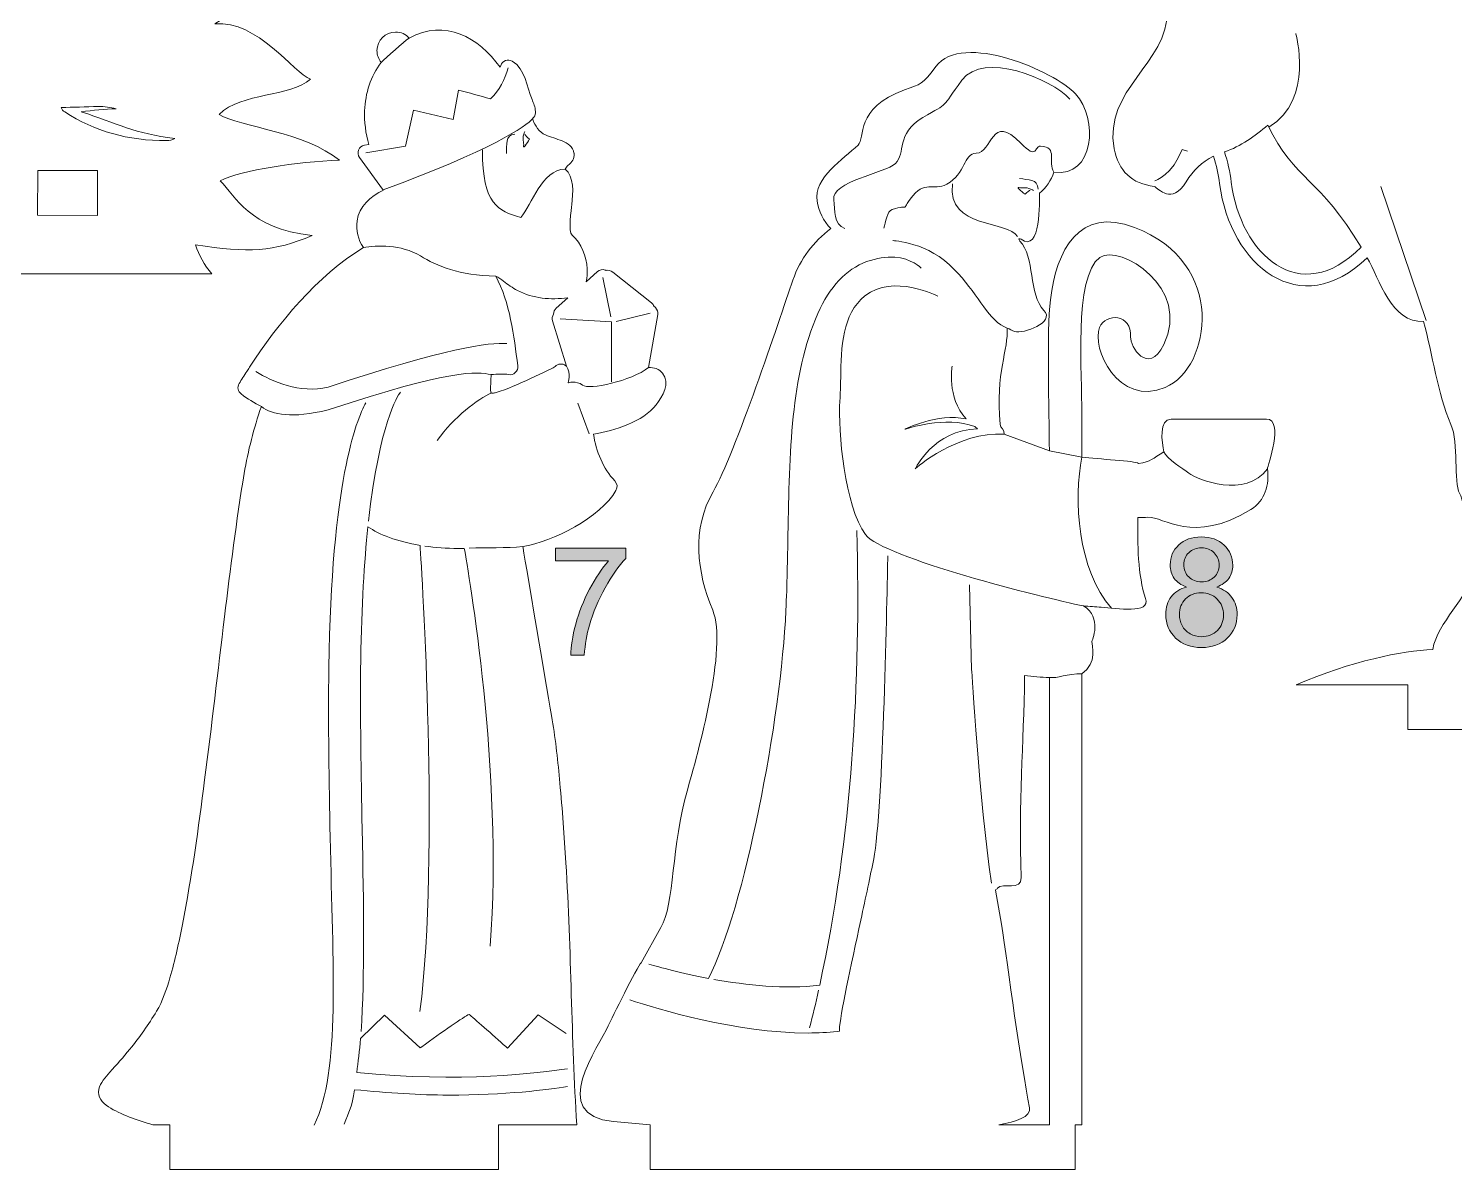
# Model space of a CAD drawing. Header units: millimetres. Extents: x -289 to 288, y -155 to 155.
# Drawn here: x 57.3 to 152.7, y -141.7 to -65.3 of the extents above; entities that cross this region are included whole.
import ezdxf

# ---------------------------------------------------------------- set-up
doc = ezdxf.new("R2010")
doc.units = ezdxf.units.MM
doc.header["$MEASUREMENT"] = 0
doc.layers.add('_0 28129', color=7, linetype='Continuous')

msp = doc.modelspace()

# ---------------------------------------------------------------- hatches: boundary and pattern name
at = {"layer": '_0 28129', "true_color": 0x2b2a29}
h = msp.add_hatch(color=250, dxfattribs=at)
edge = h.paths.add_edge_path()
edge.add_spline(control_points=[(92.5713, -100.9845), (92.5713, -100.9845), (92.5713, -100.1331), (92.5713, -100.1331), (92.5713, -100.1331), (97.2644, -100.1331), (97.2644, -100.1331), (97.2644, -100.1331), (97.2644, -100.8224), (97.2644, -100.8224), (96.8032, -101.314), (96.3437, -101.9678), (95.8909, -102.7837), (95.4365, -103.5997), (95.0868, -104.4393), (94.8384, -105.3026), (94.661, -105.9091), (94.5462, -106.5764), (94.4972, -107.2994), (94.4972, -107.2994), (93.5849, -107.2994), (93.5849, -107.2994), (93.5951, -106.7284), (93.7066, -106.0374), (93.9211, -105.2282), (94.1357, -104.4173), (94.4414, -103.6369), (94.8418, -102.8851), (95.2422, -102.1333), (95.6679, -101.4998), (96.119, -100.9845), (96.119, -100.9845), (92.5713, -100.9845), (92.5713, -100.9845)], knot_values=[0, 0, 0, 0, 0.0909091, 0.0909091, 0.0909091, 0.1818182, 0.1818182, 0.1818182, 0.2727273, 0.2727273, 0.2727273, 0.3636364, 0.3636364, 0.3636364, 0.4545455, 0.4545455, 0.4545455, 0.5454545, 0.5454545, 0.5454545, 0.6363636, 0.6363636, 0.6363636, 0.7272727, 0.7272727, 0.7272727, 0.8181818, 0.8181818, 0.8181818, 0.9090909, 0.9090909, 0.9090909, 1, 1, 1, 1], degree=3, periodic=1)
h = msp.add_hatch(color=250, dxfattribs=at)
edge = h.paths.add_edge_path()
edge.add_spline(control_points=[(134.7989, -102.7377), (134.4289, -102.6025), (134.1552, -102.4082), (133.9762, -102.1582), (133.7988, -101.9065), (133.7092, -101.6058), (133.7092, -101.2561), (133.7092, -100.7273), (133.8984, -100.2847), (134.2769, -99.9249), (134.657, -99.565), (135.1604, -99.3843), (135.7905, -99.3843), (136.4224, -99.3843), (136.9325, -99.5684), (137.3177, -99.9367), (137.7029, -100.305), (137.8955, -100.7527), (137.8955, -101.2814), (137.8955, -101.6176), (137.8076, -101.9116), (137.6319, -102.1599), (137.4562, -102.4099), (137.1893, -102.6025), (136.8295, -102.7377), (137.2738, -102.883), (137.61, -103.1161), (137.8414, -103.4404), (138.0729, -103.7631), (138.1894, -104.1483), (138.1894, -104.5977), (138.1894, -105.2177), (137.9698, -105.738), (137.5323, -106.1603), (137.093, -106.5827), (136.517, -106.7938), (135.8024, -106.7938), (135.0878, -106.7938), (134.5117, -106.5827), (134.0724, -106.1586), (133.6349, -105.7346), (133.4153, -105.2058), (133.4153, -104.5723), (133.4153, -104.101), (133.5352, -103.7057), (133.7751, -103.3881), (134.015, -103.0688), (134.3563, -102.8525), (134.7989, -102.7377)], knot_values=[0, 0, 0, 0, 0.0625, 0.0625, 0.0625, 0.125, 0.125, 0.125, 0.1875, 0.1875, 0.1875, 0.25, 0.25, 0.25, 0.3125, 0.3125, 0.3125, 0.375, 0.375, 0.375, 0.4375, 0.4375, 0.4375, 0.5, 0.5, 0.5, 0.5625, 0.5625, 0.5625, 0.625, 0.625, 0.625, 0.6875, 0.6875, 0.6875, 0.75, 0.75, 0.75, 0.8125, 0.8125, 0.8125, 0.875, 0.875, 0.875, 0.9375, 0.9375, 0.9375, 1, 1, 1, 1], degree=3, periodic=1)
h = msp.add_hatch(color=250, dxfattribs=at)
edge = h.paths.add_edge_path()
edge.add_spline(control_points=[(134.6215, -101.224), (134.6215, -101.5686), (134.7313, -101.8491), (134.9492, -102.067), (135.1688, -102.2849), (135.456, -102.3947), (135.8125, -102.3947), (136.1588, -102.3947), (136.4393, -102.2866), (136.6572, -102.0704), (136.8751, -101.8541), (136.9832, -101.5889), (136.9832, -101.2747), (136.9832, -100.9469), (136.8717, -100.6716), (136.647, -100.4486), (136.424, -100.2256), (136.1419, -100.1141), (135.8024, -100.1141), (135.4594, -100.1141), (135.1773, -100.2239), (134.9543, -100.4418), (134.733, -100.6597), (134.6215, -100.9199), (134.6215, -101.224)], knot_values=[0, 0, 0, 0, 0.125, 0.125, 0.125, 0.25, 0.25, 0.25, 0.375, 0.375, 0.375, 0.5, 0.5, 0.5, 0.625, 0.625, 0.625, 0.75, 0.75, 0.75, 0.875, 0.875, 0.875, 1, 1, 1, 1], degree=3, periodic=1)
h = msp.add_hatch(color=250, dxfattribs=at)
edge = h.paths.add_edge_path()
edge.add_spline(control_points=[(134.3275, -104.5791), (134.3275, -104.8342), (134.3867, -105.0791), (134.5049, -105.3173), (134.6232, -105.5538), (134.8023, -105.738), (135.0421, -105.8681), (135.2803, -105.9981), (135.5371, -106.064), (135.8091, -106.064), (136.2382, -106.064), (136.5896, -105.9272), (136.865, -105.6535), (137.1403, -105.3798), (137.2772, -105.0318), (137.2772, -104.6095), (137.2772, -104.1804), (137.1353, -103.8256), (136.8531, -103.5452), (136.5693, -103.2647), (136.2112, -103.1245), (135.7804, -103.1245), (135.3581, -103.1245), (135.0117, -103.2631), (134.7381, -103.5401), (134.4644, -103.8172), (134.3275, -104.1635), (134.3275, -104.5791)], knot_values=[0, 0, 0, 0, 0.1111111, 0.1111111, 0.1111111, 0.2222222, 0.2222222, 0.2222222, 0.3333333, 0.3333333, 0.3333333, 0.4444444, 0.4444444, 0.4444444, 0.5555556, 0.5555556, 0.5555556, 0.6666667, 0.6666667, 0.6666667, 0.7777778, 0.7777778, 0.7777778, 0.8888889, 0.8888889, 0.8888889, 1, 1, 1, 1], degree=3, periodic=1)

# ---------------------------------------------------------------- linework, layer by layer
at = {"layer": '_0 28129', "lineweight": 9}
for points, knots in [([(69.558, -81.7732), (69.0666, -81.1802), (68.7035, -80.5333), (68.4819, -79.8268), (71.9935, -80.3969), (73.7049, -80.2872), (76.2805, -79.2121), (71.9943, -78.6985), (71.214, -76.6162), (70.1175, -75.5375), (71.6258, -74.8069), (75.2271, -74.2782), (78.1012, -74.1698), (75.8307, -72.2796), (71.429, -71.9133), (70.0607, -71.104), (71.5273, -69.6094), (74.8307, -69.9515), (76.1782, -68.7333), (75.0192, -68.3406), (72.6414, -64.7638), (69.7709, -65.0337), (72.1298, -63.5344), (73.0407, -63.4991), (77.4427, -63.8375), (76.6117, -62.0006), (72.2336, -60.0344), (70.6415, -57.9843), (71.3771, -58.2598), (75.6976, -58.1749), (78.7063, -56.6645), (77.1246, -55.7867), (74.0149, -54.9805), (73.0319, -53.505), (74.1999, -52.7819), (74.8763, -52.876), (77.5872, -53.6623), (75.2345, -50.533), (73.1672, -49.6482), (71.3767, -48.8814), (74.0022, -49.2525), (77.4883, -47.0496), (77.8267, -46.1149), (74.8145, -46.6277), (72.9162, -45.9038), (71.9992, -44.7611), (75.323, -45.154), (75.3394, -44.1225), (78.6838, -42.7951), (77.8017, -42.0249), (72.1063, -39.8796), (71.4386, -38.897), (72.0635, -38.543), (75.9245, -38.2824), (78.2979, -37.0626), (75.9187, -37.197), (73.6164, -36.688), (71.3705, -35.9148), (73.6814, -35.4774), (75.6675, -31.448), (76.1166, -31.0065), (72.9706, -32.6204), (72.4845, -31.6994), (70.2305, -31.1705), (71.9677, -30.3914), (75.3348, -29.7441), (76.5702, -28.8086), (74.2339, -27.4629), (71.5161, -28.0026), (70.1054, -26.932), (74.7239, -25.9085), (76.3867, -25.5276), (77.5469, -24.9032), (75.3307, -23.749), (71.5113, -24.0903), (70.4689, -21.7612), (71.2936, -22.327), (76.248, -20.8914), (77.0759, -20.3214), (74.8067, -18.9583), (72.6409, -18.3062), (71.0138, -16.9778), (73.4236, -16.4387), (74.507, -14.5686), (77.605, -14.1591), (74.7497, -12.5905), (73.7199, -14.039), (72.2857, -12.1807), (74.2521, -11.5152), (76.0236, -9.7324), (78.1294, -7.9781), (75.2551, -7.8708), (72.2228, -8.6359), (70.7143, -7.9059), (71.7633, -7.327), (75.841, -5.8587), (75.8925, -2.7489), (73.6581, -4.6731), (71.3886, -4.4932), (69.223, -5.3827), (70.4246, -3.1683), (70.0054, -0.7472), (72.8279, 1.2606), (69.9163, 0.2757), (67.4939, -0.0437), (65.5053, -2.583), (66.351, 0.7057), (66.4991, 1.5239), (67.7231, 3.5122), (64.2347, 2.0921), (61.6233, -0.7215), (60.0555, -2.5839), (60.0555, -2.5839), (62.3268, 3.5161), (62.3268, 3.5161), (60.0452, 1.8637), (58.7807, 0.5544), (57.8638, -0.6393), (57.8638, -0.6393), (58.2605, 2.4326), (58.2605, 2.4326), (57.149, 2.2562), (56.4023, 1.6762), (55.9048, -0.3884), (55.9048, -0.3884), (55.9048, -81.7732), (55.9048, -81.7732), (55.9048, -81.7732), (69.558, -81.7732), (69.558, -81.7732)], [0, 0, 0, 0, 0.0232558, 0.0232558, 0.0232558, 0.0465116, 0.0465116, 0.0465116, 0.0697674, 0.0697674, 0.0697674, 0.0930233, 0.0930233, 0.0930233, 0.1162791, 0.1162791, 0.1162791, 0.1395349, 0.1395349, 0.1395349, 0.1627907, 0.1627907, 0.1627907, 0.1860465, 0.1860465, 0.1860465, 0.2093023, 0.2093023, 0.2093023, 0.2325581, 0.2325581, 0.2325581, 0.255814, 0.255814, 0.255814, 0.2790698, 0.2790698, 0.2790698, 0.3023256, 0.3023256, 0.3023256, 0.3255814, 0.3255814, 0.3255814, 0.3488372, 0.3488372, 0.3488372, 0.372093, 0.372093, 0.372093, 0.3953488, 0.3953488, 0.3953488, 0.4186047, 0.4186047, 0.4186047, 0.4418605, 0.4418605, 0.4418605, 0.4651163, 0.4651163, 0.4651163, 0.4883721, 0.4883721, 0.4883721, 0.5116279, 0.5116279, 0.5116279, 0.5348837, 0.5348837, 0.5348837, 0.5581395, 0.5581395, 0.5581395, 0.5813953, 0.5813953, 0.5813953, 0.6046512, 0.6046512, 0.6046512, 0.627907, 0.627907, 0.627907, 0.6511628, 0.6511628, 0.6511628, 0.6744186, 0.6744186, 0.6744186, 0.6976744, 0.6976744, 0.6976744, 0.7209302, 0.7209302, 0.7209302, 0.744186, 0.744186, 0.744186, 0.7674419, 0.7674419, 0.7674419, 0.7906977, 0.7906977, 0.7906977, 0.8139535, 0.8139535, 0.8139535, 0.8372093, 0.8372093, 0.8372093, 0.8604651, 0.8604651, 0.8604651, 0.8837209, 0.8837209, 0.8837209, 0.9069767, 0.9069767, 0.9069767, 0.9302326, 0.9302326, 0.9302326, 0.9534884, 0.9534884, 0.9534884, 0.9767442, 0.9767442, 0.9767442, 1, 1, 1, 1]), ([(190.3001, -112.2846), (190.3001, -112.2846), (175.3001, -112.2846), (175.3001, -112.2846), (175.3001, -112.2846), (175.3001, -109.2846), (175.3001, -109.2846), (175.3001, -109.2846), (164.6109, -109.2846), (164.6109, -109.2846), (164.6109, -109.2846), (164.6109, -112.2846), (164.6109, -112.2846), (164.6109, -112.2846), (149.6109, -112.2846), (149.6109, -112.2846), (149.6109, -112.2846), (149.6109, -109.2846), (149.6109, -109.2846), (149.6109, -109.2846), (142.1426, -109.2846), (142.1426, -109.2846), (145.87, -107.6831), (149.1952, -107.012), (151.2849, -106.9306), (151.5971, -104.9994), (153.6756, -103.6083), (153.9171, -101.6194), (154.001, -100.9283), (153.4038, -97.0759), (153.0886, -96.4907), (152.6453, -95.6678), (153.0533, -93.1213), (152.4984, -91.8529), (151.5888, -89.7736), (151.2733, -87.1426), (150.6565, -84.9552), (148.5431, -85.0964), (147.6887, -82.1108), (146.8906, -80.6946), (142.441, -85.0279), (137.7057, -81.2426), (137.0166, -75.7293), (136.939, -75.1085), (136.8034, -74.4973), (136.6072, -73.9037), (135.8021, -74.2947), (135.2563, -74.8262), (134.7774, -75.6074), (133.808, -77.1888), (132.9189, -76.0504), (132.6463, -75.9164), (131.1549, -75.7625), (130.2263, -74.8595), (129.9607, -73.3988), (129.2259, -69.358), (133.5323, -67.8267), (133.5323, -64.0775), (133.5323, -62.9543), (135.0194, -61.9322), (135.7414, -61.1283), (136.0357, -60.8006), (136.3244, -60.4675), (136.6101, -60.1322), (133.5707, -58.198), (134.4287, -56.5686), (132.9562, -53.0779), (135.2217, -53.8726), (137.1152, -55.5804), (138.4397, -57.6226), (140.1629, -55.456), (143.2131, -53.4308), (145.5879, -52.2181), (145.8331, -53.7061), (144.8896, -55.8745), (144.1729, -57.3111), (144.1729, -57.3111), (144.6862, -58.144), (144.6862, -58.144), (144.6862, -58.144), (145.8015, -58.144), (145.8015, -58.144), (145.5265, -58.4802), (145.2824, -58.7954), (145.2495, -59.2595), (145.9229, -58.9318), (146.3821, -58.3079), (146.8562, -57.8337), (146.8562, -57.8337), (146.3686, -59.3275), (146.3686, -59.3275), (147.3863, -58.4908), (147.5323, -58.4073), (147.3054, -59.8668), (149.1049, -58.9541), (148.7583, -59.6245), (148.3729, -61.2234), (149.1418, -60.4863), (150.2736, -59.1839), (149.4271, -61.3376), (149.4271, -61.3376), (150.6654, -60.2511), (150.6654, -60.2511), (150.6654, -60.2511), (150.1684, -62.0456), (150.1684, -62.0456), (151.8146, -60.6035), (151.8002, -60.5132), (151.7782, -62.6418), (151.7782, -62.6418), (152.3637, -61.8939), (152.3637, -61.8939), (152.3637, -61.8939), (152.156, -63.4865), (152.156, -63.4865), (152.156, -63.4865), (153.2705, -62.8232), (153.2705, -62.8232), (153.2705, -62.8232), (153.2705, -64.0483), (153.2705, -64.0483), (153.2705, -64.0483), (155.0068, -63.1958), (155.0068, -63.1958), (155.0068, -63.1958), (154.4282, -64.4848), (154.4282, -64.4848), (154.4282, -64.4848), (154.7803, -64.3243), (154.7803, -64.3243), (155.1111, -63.3254), (156.3507, -62.1424), (157.2206, -61.5459), (156.8245, -60.5715), (157.1428, -60.6407), (158.0363, -59.9495), (158.6268, -59.4927), (163.3539, -56.0754), (163.5232, -55.8135), (163.9717, -55.1197), (164.3793, -53.2715), (165.1351, -52.0904), (165.4259, -51.6359), (165.0776, -50.7926), (165.5459, -50.1556), (165.9104, -49.6598), (165.6514, -48.5071), (165.9208, -47.9492), (166.146, -47.4828), (166.9056, -46.6847), (167.4621, -46.4159), (167.3136, -46.1421), (166.7586, -45.5506), (166.5333, -45.4058), (165.7043, -46.1936), (165.4915, -46.9671), (164.0959, -46.8011), (163.4234, -46.7211), (162.9391, -46.3938), (162.6114, -45.8126), (163.232, -45.4849), (163.5049, -44.0423), (163.3145, -43.8431), (163.0098, -43.5245), (162.5203, -43.519), (162.6626, -42.891), (162.6626, -42.891), (162.0682, -42.7939), (162.0682, -42.7939), (162.4722, -41.7746), (163.0911, -40.8106), (162.6507, -39.6475), (162.2852, -38.9901), (161.9683, -37.9062), (162.44, -37.238), (163.0565, -36.3649), (164.111, -36.4429), (165.0617, -36.2134), (166.1441, -35.9522), (167.3852, -35.2596), (168.4663, -35.8545), (172.7782, -38.227), (169.9533, -39.7381), (172.2585, -42.52), (172.9921, -43.4053), (173.7404, -45.1445), (172.1305, -45.5325), (173.36, -46.3986), (174.0836, -47.6703), (174.3914, -49.0724), (175.7515, -55.27), (175.4715, -57.8574), (175.4715, -63.7164), (175.4715, -64.6362), (174.3894, -66.5136), (173.5676, -67.1931), (177.7625, -66.277), (181.1362, -64.9434), (185.5236, -66.1194), (187.8075, -66.7316), (189.9875, -68.014), (190.961, -70.2578), (191.8215, -72.1603), (192.1263, -74.3424), (191.9879, -76.4183), (191.8377, -78.6708), (191.8188, -82.5409), (193.2796, -84.4461), (194.4575, -85.9823), (194.5811, -91.2254), (194.6362, -93.3205), (193.8679, -91.7324), (193.0083, -90.2495), (191.9941, -88.8062), (190.6537, -86.8986), (190.2763, -84.5168), (190.4381, -82.201), (190.6258, -79.5155), (190.7251, -79.273), (190.6554, -76.4185), (189.7959, -79.0311), (188.6812, -81.7319), (187.078, -83.9755), (185.8136, -85.7449), (185.9376, -88.3226), (186.9131, -90.1977), (187.3548, -91.0468), (187.9865, -92.1249), (187.8352, -93.1083), (187.5007, -95.282), (186.445, -101.4239), (186.7527, -103.6567), (186.8432, -104.3135), (187.261, -104.8987), (186.696, -105.4635), (186.5886, -105.5708), (186.443, -105.7119), (186.2956, -105.8661), (189.8812, -104.6951), (191.4904, -105.8873), (194.1796, -109.2846), (194.1796, -109.2846), (190.3001, -109.2846), (190.3001, -109.2846), (190.3001, -109.2846), (190.3001, -112.2846), (190.3001, -112.2846)], [0, 0, 0, 0, 0.0121951, 0.0121951, 0.0121951, 0.0243902, 0.0243902, 0.0243902, 0.0365854, 0.0365854, 0.0365854, 0.0487805, 0.0487805, 0.0487805, 0.0609756, 0.0609756, 0.0609756, 0.0731707, 0.0731707, 0.0731707, 0.0853659, 0.0853659, 0.0853659, 0.097561, 0.097561, 0.097561, 0.1097561, 0.1097561, 0.1097561, 0.1219512, 0.1219512, 0.1219512, 0.1341463, 0.1341463, 0.1341463, 0.1463415, 0.1463415, 0.1463415, 0.1585366, 0.1585366, 0.1585366, 0.1707317, 0.1707317, 0.1707317, 0.1829268, 0.1829268, 0.1829268, 0.195122, 0.195122, 0.195122, 0.2073171, 0.2073171, 0.2073171, 0.2195122, 0.2195122, 0.2195122, 0.2317073, 0.2317073, 0.2317073, 0.2439024, 0.2439024, 0.2439024, 0.2560976, 0.2560976, 0.2560976, 0.2682927, 0.2682927, 0.2682927, 0.2804878, 0.2804878, 0.2804878, 0.2926829, 0.2926829, 0.2926829, 0.304878, 0.304878, 0.304878, 0.3170732, 0.3170732, 0.3170732, 0.3292683, 0.3292683, 0.3292683, 0.3414634, 0.3414634, 0.3414634, 0.3536585, 0.3536585, 0.3536585, 0.3658537, 0.3658537, 0.3658537, 0.3780488, 0.3780488, 0.3780488, 0.3902439, 0.3902439, 0.3902439, 0.402439, 0.402439, 0.402439, 0.4146341, 0.4146341, 0.4146341, 0.4268293, 0.4268293, 0.4268293, 0.4390244, 0.4390244, 0.4390244, 0.4512195, 0.4512195, 0.4512195, 0.4634146, 0.4634146, 0.4634146, 0.4756098, 0.4756098, 0.4756098, 0.4878049, 0.4878049, 0.4878049, 0.5, 0.5, 0.5, 0.5121951, 0.5121951, 0.5121951, 0.5243902, 0.5243902, 0.5243902, 0.5365854, 0.5365854, 0.5365854, 0.5487805, 0.5487805, 0.5487805, 0.5609756, 0.5609756, 0.5609756, 0.5731707, 0.5731707, 0.5731707, 0.5853659, 0.5853659, 0.5853659, 0.597561, 0.597561, 0.597561, 0.6097561, 0.6097561, 0.6097561, 0.6219512, 0.6219512, 0.6219512, 0.6341463, 0.6341463, 0.6341463, 0.6463415, 0.6463415, 0.6463415, 0.6585366, 0.6585366, 0.6585366, 0.6707317, 0.6707317, 0.6707317, 0.6829268, 0.6829268, 0.6829268, 0.695122, 0.695122, 0.695122, 0.7073171, 0.7073171, 0.7073171, 0.7195122, 0.7195122, 0.7195122, 0.7317073, 0.7317073, 0.7317073, 0.7439024, 0.7439024, 0.7439024, 0.7560976, 0.7560976, 0.7560976, 0.7682927, 0.7682927, 0.7682927, 0.7804878, 0.7804878, 0.7804878, 0.7926829, 0.7926829, 0.7926829, 0.804878, 0.804878, 0.804878, 0.8170732, 0.8170732, 0.8170732, 0.8292683, 0.8292683, 0.8292683, 0.8414634, 0.8414634, 0.8414634, 0.8536585, 0.8536585, 0.8536585, 0.8658537, 0.8658537, 0.8658537, 0.8780488, 0.8780488, 0.8780488, 0.8902439, 0.8902439, 0.8902439, 0.902439, 0.902439, 0.902439, 0.9146341, 0.9146341, 0.9146341, 0.9268293, 0.9268293, 0.9268293, 0.9390244, 0.9390244, 0.9390244, 0.9512195, 0.9512195, 0.9512195, 0.9634146, 0.9634146, 0.9634146, 0.9756098, 0.9756098, 0.9756098, 0.9878049, 0.9878049, 0.9878049, 1, 1, 1, 1]), ([(88.7618, -138.734), (88.7618, -138.734), (88.7618, -141.734), (88.7618, -141.734), (88.7618, -141.734), (66.7618, -141.734), (66.7618, -141.734), (66.7618, -141.734), (66.7618, -138.734), (66.7618, -138.734), (66.7618, -138.734), (65.6096, -138.734), (65.6096, -138.734), (64.6108, -138.4523), (63.4446, -138.0505), (62.6496, -137.5446), (62.2255, -137.2746), (61.9019, -136.8955), (62.0101, -136.363), (62.0948, -135.9461), (62.4594, -135.537), (62.7344, -135.2253), (63.186, -134.7135), (63.6415, -134.2188), (64.0734, -133.6883), (64.7321, -132.8792), (65.3288, -132.028), (65.8729, -131.1377), (66.2669, -130.4929), (66.5498, -129.6212), (66.7621, -128.899), (67.1053, -127.7318), (67.3671, -126.5254), (67.6005, -125.3319), (68.225, -122.1395), (68.6676, -118.8787), (69.0836, -115.6528), (69.5523, -112.0187), (69.9701, -108.3781), (70.4129, -104.7408), (70.8029, -101.5373), (71.1984, -98.3114), (71.7347, -95.1291), (71.991, -93.6084), (72.3718, -92.1138), (72.8827, -90.6589), (72.4021, -90.4118), (71.9467, -90.1248), (71.5287, -89.814), (71.3103, -89.6517), (71.2519, -89.3523), (71.3931, -89.1197), (71.5583, -88.8475), (71.7272, -88.5776), (71.8986, -88.3092), (71.929, -88.2615), (71.9659, -88.2204), (72.0075, -88.1863), (72.0215, -88.1322), (72.0449, -88.0799), (72.0776, -88.0296), (73.9545, -85.1431), (76.6518, -81.861), (79.7096, -80.0197), (79.3527, -79.4901), (79.1973, -78.8661), (79.2829, -78.22), (79.4088, -77.2694), (80.196, -76.5663), (81.0605, -76.175), (81.0374, -76.153), (81.016, -76.1287), (80.9965, -76.102), (80.9965, -76.102), (79.4542, -73.9902), (79.4542, -73.9902), (79.3439, -73.8392), (79.3213, -73.6567), (79.3914, -73.4833), (79.4615, -73.3099), (79.6046, -73.1945), (79.7889, -73.1626), (79.7889, -73.1626), (80.0827, -73.1118), (80.0827, -73.1118), (79.8511, -72.419), (79.7664, -71.5368), (79.7917, -70.8657), (79.8367, -69.673), (80.1964, -68.5563), (80.8999, -67.6148), (80.7236, -67.3989), (80.6202, -67.1245), (80.6202, -66.8305), (80.6202, -66.1421), (81.1786, -65.5836), (81.8671, -65.5836), (82.2274, -65.5836), (82.5546, -65.738), (82.7829, -65.9872), (85.1685, -64.6745), (87.4242, -65.9404), (88.8642, -67.9369), (88.8758, -67.9014), (88.8869, -67.8664), (88.8975, -67.832), (88.9468, -67.6724), (89.0562, -67.5556), (89.2123, -67.496), (89.3684, -67.4365), (89.5277, -67.4507), (89.6709, -67.5369), (90.5779, -68.0837), (90.6154, -69.2176), (90.999, -70.0997), (91.1078, -70.3499), (91.2009, -70.6219), (91.2322, -70.8941), (91.2488, -71.0388), (91.2111, -71.1694), (91.1199, -71.283), (91.0919, -71.3179), (91.0625, -71.3529), (91.032, -71.3877), (91.0371, -71.4004), (91.0419, -71.4133), (91.0462, -71.4266), (91.1825, -71.8437), (91.47, -72.3007), (91.8923, -72.4697), (92.2601, -72.6168), (92.6417, -72.7259), (93.0062, -72.8731), (93.3886, -73.0276), (93.7346, -73.2522), (93.8049, -73.6914), (93.8055, -73.6955), (93.8061, -73.699), (93.8066, -73.7032), (93.8624, -74.1102), (93.6692, -74.2743), (93.4026, -74.5113), (93.3252, -74.5801), (93.2609, -74.6633), (93.2064, -74.7537), (93.8347, -75.2534), (93.7407, -76.3719), (93.6591, -77.1346), (93.6238, -77.4649), (93.4038, -78.9641), (93.6806, -79.1878), (94.3218, -79.7061), (94.6429, -80.6347), (94.6887, -81.4391), (94.7039, -81.7054), (94.6868, -82.0115), (94.6173, -82.2999), (94.6173, -82.2999), (95.3819, -81.6242), (95.3819, -81.6242), (95.5261, -81.4967), (95.713, -81.4586), (95.8956, -81.5194), (95.9196, -81.5274), (95.9426, -81.5368), (95.9646, -81.5475), (96.1129, -81.517), (96.2681, -81.5529), (96.3939, -81.653), (96.3939, -81.653), (98.9946, -83.7231), (98.9946, -83.7231), (99.0751, -83.7872), (99.1327, -83.8683), (99.1646, -83.9584), (99.1956, -83.9775), (99.2251, -84.0001), (99.253, -84.0262), (99.386, -84.1507), (99.4426, -84.3194), (99.4117, -84.499), (99.4117, -84.499), (98.8014, -88.0387), (98.8014, -88.0387), (99.1578, -88.0321), (99.5009, -88.1319), (99.7371, -88.4259), (100.2625, -89.08), (99.7228, -89.9966), (99.3012, -90.5435), (98.4322, -91.671), (96.5285, -92.2517), (95.1081, -92.5083), (95.2867, -93.6316), (95.7498, -94.8172), (96.54, -95.6389), (96.7047, -95.8102), (96.7351, -96.0602), (96.6162, -96.2659), (95.5676, -98.0808), (92.3941, -99.7286), (90.3785, -100.0244), (90.3697, -100.0257), (92.1881, -110.6296), (92.3518, -111.6248), (92.5818, -113.0222), (92.7298, -114.4501), (92.8602, -115.8601), (93.0245, -117.6379), (93.1519, -119.4203), (93.2637, -121.2021), (93.6333, -127.0911), (93.6201, -133.0099), (93.9896, -138.734), (93.9896, -138.734), (88.7618, -138.734), (88.7618, -138.734)], [0, 0, 0, 0, 0.0138889, 0.0138889, 0.0138889, 0.0277778, 0.0277778, 0.0277778, 0.0416667, 0.0416667, 0.0416667, 0.0555556, 0.0555556, 0.0555556, 0.0694444, 0.0694444, 0.0694444, 0.0833333, 0.0833333, 0.0833333, 0.0972222, 0.0972222, 0.0972222, 0.1111111, 0.1111111, 0.1111111, 0.125, 0.125, 0.125, 0.1388889, 0.1388889, 0.1388889, 0.1527778, 0.1527778, 0.1527778, 0.1666667, 0.1666667, 0.1666667, 0.1805556, 0.1805556, 0.1805556, 0.1944444, 0.1944444, 0.1944444, 0.2083333, 0.2083333, 0.2083333, 0.2222222, 0.2222222, 0.2222222, 0.2361111, 0.2361111, 0.2361111, 0.25, 0.25, 0.25, 0.2638889, 0.2638889, 0.2638889, 0.2777778, 0.2777778, 0.2777778, 0.2916667, 0.2916667, 0.2916667, 0.3055556, 0.3055556, 0.3055556, 0.3194444, 0.3194444, 0.3194444, 0.3333333, 0.3333333, 0.3333333, 0.3472222, 0.3472222, 0.3472222, 0.3611111, 0.3611111, 0.3611111, 0.375, 0.375, 0.375, 0.3888889, 0.3888889, 0.3888889, 0.4027778, 0.4027778, 0.4027778, 0.4166667, 0.4166667, 0.4166667, 0.4305556, 0.4305556, 0.4305556, 0.4444444, 0.4444444, 0.4444444, 0.4583333, 0.4583333, 0.4583333, 0.4722222, 0.4722222, 0.4722222, 0.4861111, 0.4861111, 0.4861111, 0.5, 0.5, 0.5, 0.5138889, 0.5138889, 0.5138889, 0.5277778, 0.5277778, 0.5277778, 0.5416667, 0.5416667, 0.5416667, 0.5555556, 0.5555556, 0.5555556, 0.5694444, 0.5694444, 0.5694444, 0.5833333, 0.5833333, 0.5833333, 0.5972222, 0.5972222, 0.5972222, 0.6111111, 0.6111111, 0.6111111, 0.625, 0.625, 0.625, 0.6388889, 0.6388889, 0.6388889, 0.6527778, 0.6527778, 0.6527778, 0.6666667, 0.6666667, 0.6666667, 0.6805556, 0.6805556, 0.6805556, 0.6944444, 0.6944444, 0.6944444, 0.7083333, 0.7083333, 0.7083333, 0.7222222, 0.7222222, 0.7222222, 0.7361111, 0.7361111, 0.7361111, 0.75, 0.75, 0.75, 0.7638889, 0.7638889, 0.7638889, 0.7777778, 0.7777778, 0.7777778, 0.7916667, 0.7916667, 0.7916667, 0.8055556, 0.8055556, 0.8055556, 0.8194444, 0.8194444, 0.8194444, 0.8333333, 0.8333333, 0.8333333, 0.8472222, 0.8472222, 0.8472222, 0.8611111, 0.8611111, 0.8611111, 0.875, 0.875, 0.875, 0.8888889, 0.8888889, 0.8888889, 0.9027778, 0.9027778, 0.9027778, 0.9166667, 0.9166667, 0.9166667, 0.9305556, 0.9305556, 0.9305556, 0.9444444, 0.9444444, 0.9444444, 0.9583333, 0.9583333, 0.9583333, 0.9722222, 0.9722222, 0.9722222, 0.9861111, 0.9861111, 0.9861111, 1, 1, 1, 1]), ([(127.3441, -138.734), (127.3441, -138.734), (127.3441, -141.734), (127.3441, -141.734), (127.3441, -141.734), (98.9091, -141.734), (98.9091, -141.734), (98.9091, -141.734), (98.9091, -138.734), (98.9091, -138.734), (98.9091, -138.734), (96.4544, -138.5241), (96.4544, -138.5241), (91.952, -138.1391), (95.5159, -133.4509), (96.1026, -132.1097), (96.2933, -131.6738), (98.0623, -128.1136), (98.3045, -127.8927), (98.3045, -127.8927), (99.6281, -125.5329), (99.6281, -125.5329), (100.5193, -124.0477), (100.3475, -119.9014), (101.3687, -116.4004), (102.0961, -113.9068), (104.1094, -106.7342), (103.0879, -104.2826), (102.0204, -101.7205), (101.675, -98.8579), (103.1178, -96.3569), (104.586, -93.8117), (107.5075, -84.9747), (108.4591, -82.1882), (108.9431, -80.771), (109.824, -79.6177), (110.9933, -78.7437), (110.4929, -78.2612), (110.1739, -77.557), (110.073, -76.9011), (109.8345, -75.3497), (111.8384, -74.0747), (112.8167, -73.1615), (113.3439, -72.6693), (112.5497, -70.6983), (115.9288, -69.4537), (117.0217, -69.0512), (117.1142, -69.1303), (118.0216, -67.9009), (119.7833, -65.5141), (125.9746, -68.2117), (127.3803, -69.7219), (128.9066, -71.3616), (128.632, -75.3836), (125.9309, -74.9606), (125.7289, -75.4891), (125.4016, -76.0403), (124.9651, -76.3719), (124.9544, -76.8253), (125.0738, -80.4331), (123.7308, -79.4553), (123.7027, -79.4381), (123.6306, -79.4231), (123.5669, -79.4204), (123.5854, -79.4712), (123.6127, -79.528), (123.6364, -79.5735), (124.6703, -80.5888), (124.2087, -83.1726), (125.2579, -84.2219), (126.0469, -85.0105), (123.8609, -85.8263), (123.3071, -85.627), (123.1389, -85.5665), (122.969, -85.4892), (122.7983, -85.3981), (122.8907, -86.8603), (122.0107, -88.3736), (122.3245, -91.8497), (122.3478, -92.1076), (122.6209, -92.1717), (122.5988, -92.516), (122.5988, -92.516), (125.6202, -93.6301), (125.6202, -93.6301), (125.6202, -90.8256), (125.4308, -85.683), (125.6909, -83.505), (126.0855, -80.2009), (127.6055, -77.2468), (131.3197, -78.6618), (137.5362, -81.0301), (136.4731, -88.047), (133.376, -89.375), (130.2378, -90.7206), (128.4093, -86.6972), (128.9825, -85.3595), (129.4078, -84.367), (131.1444, -84.4236), (131.0569, -86.007), (131.0244, -86.5951), (132.2075, -88.6456), (133.2797, -86.5007), (135.1489, -82.7613), (130.3384, -79.7196), (128.9943, -80.676), (127.2343, -81.9284), (127.8043, -88.7107), (127.8043, -91.0786), (127.8043, -91.0786), (127.8043, -94.0422), (127.8043, -94.0422), (128.8618, -94.1837), (131.4043, -94.2925), (131.5921, -94.4605), (132.4198, -94.378), (132.5291, -94.1227), (133.2826, -93.6948), (133.1479, -93.0405), (132.9345, -91.4961), (133.771, -91.4961), (133.771, -91.4961), (140.1535, -91.4961), (140.1535, -91.4961), (141.3532, -91.4961), (140.2276, -94.6859), (140.2112, -94.8207), (140.3558, -95.8744), (140.0714, -96.9615), (139.1044, -97.5511), (135.1999, -99.9318), (133.3012, -98.0112), (132.2177, -98.0682), (131.997, -98.0798), (131.7746, -98.0859), (131.5524, -98.0897), (131.5025, -99.7953), (131.5469, -102.0011), (132.0579, -103.5022), (132.4221, -104.572), (130.1252, -104.1587), (129.0955, -104.0891), (128.6986, -104.0624), (128.3018, -104.034), (127.9051, -104.0046), (129.1944, -104.7658), (128.4638, -106.3548), (128.4666, -106.4086), (128.4777, -106.6175), (128.8488, -107.8177), (127.8043, -108.5467), (127.8043, -108.5467), (127.8043, -138.734), (127.8043, -138.734), (127.8043, -138.734), (127.3441, -138.734), (127.3441, -138.734)], [0, 0, 0, 0, 0.0192308, 0.0192308, 0.0192308, 0.0384615, 0.0384615, 0.0384615, 0.0576923, 0.0576923, 0.0576923, 0.0769231, 0.0769231, 0.0769231, 0.0961538, 0.0961538, 0.0961538, 0.1153846, 0.1153846, 0.1153846, 0.1346154, 0.1346154, 0.1346154, 0.1538462, 0.1538462, 0.1538462, 0.1730769, 0.1730769, 0.1730769, 0.1923077, 0.1923077, 0.1923077, 0.2115385, 0.2115385, 0.2115385, 0.2307692, 0.2307692, 0.2307692, 0.25, 0.25, 0.25, 0.2692308, 0.2692308, 0.2692308, 0.2884615, 0.2884615, 0.2884615, 0.3076923, 0.3076923, 0.3076923, 0.3269231, 0.3269231, 0.3269231, 0.3461538, 0.3461538, 0.3461538, 0.3653846, 0.3653846, 0.3653846, 0.3846154, 0.3846154, 0.3846154, 0.4038462, 0.4038462, 0.4038462, 0.4230769, 0.4230769, 0.4230769, 0.4423077, 0.4423077, 0.4423077, 0.4615385, 0.4615385, 0.4615385, 0.4807692, 0.4807692, 0.4807692, 0.5, 0.5, 0.5, 0.5192308, 0.5192308, 0.5192308, 0.5384615, 0.5384615, 0.5384615, 0.5576923, 0.5576923, 0.5576923, 0.5769231, 0.5769231, 0.5769231, 0.5961538, 0.5961538, 0.5961538, 0.6153846, 0.6153846, 0.6153846, 0.6346154, 0.6346154, 0.6346154, 0.6538462, 0.6538462, 0.6538462, 0.6730769, 0.6730769, 0.6730769, 0.6923077, 0.6923077, 0.6923077, 0.7115385, 0.7115385, 0.7115385, 0.7307692, 0.7307692, 0.7307692, 0.75, 0.75, 0.75, 0.7692308, 0.7692308, 0.7692308, 0.7884615, 0.7884615, 0.7884615, 0.8076923, 0.8076923, 0.8076923, 0.8269231, 0.8269231, 0.8269231, 0.8461538, 0.8461538, 0.8461538, 0.8653846, 0.8653846, 0.8653846, 0.8846154, 0.8846154, 0.8846154, 0.9038462, 0.9038462, 0.9038462, 0.9230769, 0.9230769, 0.9230769, 0.9423077, 0.9423077, 0.9423077, 0.9615385, 0.9615385, 0.9615385, 0.9807692, 0.9807692, 0.9807692, 1, 1, 1, 1]), ([(146.4835, -79.9878), (143.7443, -75.3501), (142.042, -75.5646), (140.2539, -71.8186), (139.3653, -72.5385), (138.4428, -73.2476), (137.3368, -73.6096), (137.5575, -74.2665), (137.7099, -74.9434), (137.7959, -75.6315), (138.4009, -80.4735), (142.3942, -84.1301), (146.4835, -79.9878)], [0, 0, 0, 0, 0.25, 0.25, 0.25, 0.5, 0.5, 0.5, 0.75, 0.75, 0.75, 1, 1, 1, 1]), ([(57.923, -74.8427), (57.923, -74.8427), (57.9048, -77.8426), (57.9048, -77.8426), (57.9048, -77.8426), (61.9048, -77.8608), (61.9048, -77.8608), (61.9048, -77.8608), (61.923, -74.8608), (61.923, -74.8608), (61.923, -74.8608), (57.923, -74.8427), (57.923, -74.8427)], [0, 0, 0, 0, 0.25, 0.25, 0.25, 0.5, 0.5, 0.5, 0.75, 0.75, 0.75, 1, 1, 1, 1]), ([(90.0386, -87.9356), (90.0605, -88.1084), (90.0034, -88.2667), (89.8761, -88.3856), (89.7488, -88.5045), (89.587, -88.5508), (89.4161, -88.5172), (89.1185, -88.4587), (88.7013, -88.4703), (88.2573, -88.5158), (88.2477, -88.8637), (88.2347, -89.2128), (88.2124, -89.5478), (88.2131, -89.5885), (88.235, -89.71), (88.2748, -89.7477), (88.2818, -89.7542), (88.2885, -89.7609), (88.295, -89.7678), (88.3168, -89.7646), (88.3391, -89.7629), (88.3627, -89.7624), (88.4398, -89.7609), (88.5197, -89.7427), (88.5931, -89.7203), (89.3296, -89.4953), (90.1435, -89.1205), (90.8476, -88.8026), (91.2333, -88.6285), (91.6179, -88.4499), (91.9975, -88.2629), (92.1509, -88.1874), (92.3859, -88.0809), (92.5397, -87.9818), (92.7204, -87.7855), (93.034, -87.7461), (93.2689, -87.9233), (93.2775, -87.9298), (93.2859, -87.9365), (93.2941, -87.9434), (93.2941, -87.9434), (92.3693, -84.9286), (92.3693, -84.9286), (92.32, -84.768), (92.3456, -84.6078), (92.4413, -84.4728), (92.4359, -84.3198), (92.4984, -84.1726), (92.6197, -84.0654), (92.6197, -84.0654), (93.394, -83.3811), (93.394, -83.3811), (92.2404, -83.5143), (91.0652, -83.4374), (90.0205, -82.8842), (89.6843, -82.7062), (89.3929, -82.495), (89.0912, -82.2664), (88.9461, -82.1565), (88.7383, -81.9889), (88.5672, -81.925), (89.5229, -83.6519), (89.7859, -85.9411), (90.0386, -87.9356)], [0, 0, 0, 0, 0.047619, 0.047619, 0.047619, 0.0952381, 0.0952381, 0.0952381, 0.1428571, 0.1428571, 0.1428571, 0.1904762, 0.1904762, 0.1904762, 0.2380952, 0.2380952, 0.2380952, 0.2857143, 0.2857143, 0.2857143, 0.3333333, 0.3333333, 0.3333333, 0.3809524, 0.3809524, 0.3809524, 0.4285714, 0.4285714, 0.4285714, 0.4761905, 0.4761905, 0.4761905, 0.5238095, 0.5238095, 0.5238095, 0.5714286, 0.5714286, 0.5714286, 0.6190476, 0.6190476, 0.6190476, 0.6666667, 0.6666667, 0.6666667, 0.7142857, 0.7142857, 0.7142857, 0.7619048, 0.7619048, 0.7619048, 0.8095238, 0.8095238, 0.8095238, 0.8571429, 0.8571429, 0.8571429, 0.9047619, 0.9047619, 0.9047619, 0.952381, 0.952381, 0.952381, 1, 1, 1, 1]), ([(92.5713, -100.9845), (92.5713, -100.9845), (92.5713, -100.1331), (92.5713, -100.1331), (92.5713, -100.1331), (97.2644, -100.1331), (97.2644, -100.1331), (97.2644, -100.1331), (97.2644, -100.8224), (97.2644, -100.8224), (96.8032, -101.314), (96.3437, -101.9678), (95.8909, -102.7837), (95.4365, -103.5997), (95.0868, -104.4393), (94.8384, -105.3026), (94.661, -105.9091), (94.5462, -106.5764), (94.4972, -107.2994), (94.4972, -107.2994), (93.5849, -107.2994), (93.5849, -107.2994), (93.5951, -106.7284), (93.7066, -106.0374), (93.9211, -105.2282), (94.1357, -104.4173), (94.4414, -103.6369), (94.8418, -102.8851), (95.2422, -102.1333), (95.6679, -101.4998), (96.119, -100.9845), (96.119, -100.9845), (92.5713, -100.9845), (92.5713, -100.9845)], [0, 0, 0, 0, 0.0909091, 0.0909091, 0.0909091, 0.1818182, 0.1818182, 0.1818182, 0.2727273, 0.2727273, 0.2727273, 0.3636364, 0.3636364, 0.3636364, 0.4545455, 0.4545455, 0.4545455, 0.5454545, 0.5454545, 0.5454545, 0.6363636, 0.6363636, 0.6363636, 0.7272727, 0.7272727, 0.7272727, 0.8181818, 0.8181818, 0.8181818, 0.9090909, 0.9090909, 0.9090909, 1, 1, 1, 1]), ([(134.7989, -102.7377), (134.4289, -102.6025), (134.1552, -102.4082), (133.9762, -102.1582), (133.7988, -101.9065), (133.7092, -101.6058), (133.7092, -101.2561), (133.7092, -100.7273), (133.8984, -100.2847), (134.2769, -99.9249), (134.657, -99.565), (135.1604, -99.3843), (135.7905, -99.3843), (136.4224, -99.3843), (136.9325, -99.5684), (137.3177, -99.9367), (137.7029, -100.305), (137.8955, -100.7527), (137.8955, -101.2814), (137.8955, -101.6176), (137.8076, -101.9116), (137.6319, -102.1599), (137.4562, -102.4099), (137.1893, -102.6025), (136.8295, -102.7377), (137.2738, -102.883), (137.61, -103.1161), (137.8414, -103.4404), (138.0729, -103.7631), (138.1894, -104.1483), (138.1894, -104.5977), (138.1894, -105.2177), (137.9698, -105.738), (137.5323, -106.1603), (137.093, -106.5827), (136.517, -106.7938), (135.8024, -106.7938), (135.0878, -106.7938), (134.5117, -106.5827), (134.0724, -106.1586), (133.6349, -105.7346), (133.4153, -105.2058), (133.4153, -104.5723), (133.4153, -104.101), (133.5352, -103.7057), (133.7751, -103.3881), (134.015, -103.0688), (134.3563, -102.8525), (134.7989, -102.7377)], [0, 0, 0, 0, 0.0625, 0.0625, 0.0625, 0.125, 0.125, 0.125, 0.1875, 0.1875, 0.1875, 0.25, 0.25, 0.25, 0.3125, 0.3125, 0.3125, 0.375, 0.375, 0.375, 0.4375, 0.4375, 0.4375, 0.5, 0.5, 0.5, 0.5625, 0.5625, 0.5625, 0.625, 0.625, 0.625, 0.6875, 0.6875, 0.6875, 0.75, 0.75, 0.75, 0.8125, 0.8125, 0.8125, 0.875, 0.875, 0.875, 0.9375, 0.9375, 0.9375, 1, 1, 1, 1]), ([(134.6215, -101.224), (134.6215, -101.5686), (134.7313, -101.8491), (134.9492, -102.067), (135.1688, -102.2849), (135.456, -102.3947), (135.8125, -102.3947), (136.1588, -102.3947), (136.4393, -102.2866), (136.6572, -102.0704), (136.8751, -101.8541), (136.9832, -101.5889), (136.9832, -101.2747), (136.9832, -100.9469), (136.8717, -100.6716), (136.647, -100.4486), (136.424, -100.2256), (136.1419, -100.1141), (135.8024, -100.1141), (135.4594, -100.1141), (135.1773, -100.2239), (134.9543, -100.4418), (134.733, -100.6597), (134.6215, -100.9199), (134.6215, -101.224)], [0, 0, 0, 0, 0.125, 0.125, 0.125, 0.25, 0.25, 0.25, 0.375, 0.375, 0.375, 0.5, 0.5, 0.5, 0.625, 0.625, 0.625, 0.75, 0.75, 0.75, 0.875, 0.875, 0.875, 1, 1, 1, 1]), ([(134.3275, -104.5791), (134.3275, -104.8342), (134.3867, -105.0791), (134.5049, -105.3173), (134.6232, -105.5538), (134.8023, -105.738), (135.0421, -105.8681), (135.2803, -105.9981), (135.5371, -106.064), (135.8091, -106.064), (136.2382, -106.064), (136.5896, -105.9272), (136.865, -105.6535), (137.1403, -105.3798), (137.2772, -105.0318), (137.2772, -104.6095), (137.2772, -104.1804), (137.1353, -103.8256), (136.8531, -103.5452), (136.5693, -103.2647), (136.2112, -103.1245), (135.7804, -103.1245), (135.3581, -103.1245), (135.0117, -103.2631), (134.7381, -103.5401), (134.4644, -103.8172), (134.3275, -104.1635), (134.3275, -104.5791)], [0, 0, 0, 0, 0.1111111, 0.1111111, 0.1111111, 0.2222222, 0.2222222, 0.2222222, 0.3333333, 0.3333333, 0.3333333, 0.4444444, 0.4444444, 0.4444444, 0.5555556, 0.5555556, 0.5555556, 0.6666667, 0.6666667, 0.6666667, 0.7777778, 0.7777778, 0.7777778, 0.8888889, 0.8888889, 0.8888889, 1, 1, 1, 1]), ([(122.2417, -138.734), (122.2417, -138.734), (125.6202, -138.734), (125.6202, -138.734), (125.6202, -138.734), (125.6202, -108.8), (125.6202, -108.8), (125.0678, -108.7763), (124.5098, -108.7284), (123.9593, -108.6693), (123.9135, -113.4061), (123.5474, -117.0955), (123.7428, -122.1942), (123.7773, -123.0939), (122.4704, -122.5118), (122.1577, -122.8965), (122.1139, -122.9504), (122.0623, -122.9938), (122.0056, -123.0258), (122.0056, -123.0258), (122.4278, -125.3101), (122.4278, -125.3101), (122.8309, -128.1867), (123.7207, -134.7009), (124.2998, -137.6008), (124.4223, -138.214), (123.3737, -138.5532), (122.2417, -138.734)], [0, 0, 0, 0, 0.1111111, 0.1111111, 0.1111111, 0.2222222, 0.2222222, 0.2222222, 0.3333333, 0.3333333, 0.3333333, 0.4444444, 0.4444444, 0.4444444, 0.5555556, 0.5555556, 0.5555556, 0.6666667, 0.6666667, 0.6666667, 0.7777778, 0.7777778, 0.7777778, 0.8888889, 0.8888889, 0.8888889, 1, 1, 1, 1])]:
    msp.add_open_spline(points, degree=3, knots=knots, dxfattribs=at)
at = {"layer": '_0 28129', "color": 242, "lineweight": 9}
for points in [[(142.1132, -65.6734), (142.1132, -65.6734), (143.3706, -70.0632), (140.317, -71.9492)], [(80.8999, -67.6148), (81.2513, -67.314), (82.3968, -66.2297), (82.7829, -65.9872)], [(91.032, -71.3877), (90.6891, -71.8149), (88.1541, -73.5911), (81.0269, -76.1399)], [(89.8512, -72.4115), (89.1712, -72.4838), (89.3273, -73.1482), (89.2777, -73.7196)], [(124.8626, -76.0948), (124.8626, -75.4109), (124.1854, -75.4959), (123.6225, -75.3861)], [(123.4994, -79.2799), (122.8383, -78.1465), (118.7866, -78.8134), (119.1322, -75.7473)], [(147.8067, -75.924), (147.8067, -75.924), (150.8493, -84.9008), (150.8493, -84.9008)], [(95.7298, -82.0179), (95.7298, -82.0179), (96.2773, -84.6546), (96.2773, -84.6546)], [(96.6337, -84.9541), (96.6337, -84.9541), (98.8939, -84.4097), (98.8939, -84.4097)], [(80.0542, -98.3275), (80.7763, -91.8082), (81.9965, -89.9529), (82.1856, -89.701)], [(88.2748, -89.7477), (87.3907, -90.1552), (85.7716, -91.3471), (84.6424, -92.9304)], [(94.07, -90.4256), (94.07, -90.4256), (94.8125, -92.4915), (94.8125, -92.4915)], [(86.7869, -100.1387), (87.929, -100.0873), (89.2989, -100.1483), (90.3785, -100.0244)], [(125.6202, -108.8), (126.1464, -108.8634), (126.8277, -108.534), (127.8043, -108.5467)], [(109.5783, -132.2593), (109.7889, -131.4222), (109.9862, -130.5808), (110.1737, -129.7365)]]:
    msp.add_open_spline(points, degree=3, dxfattribs=at)
for points, knots in [([(126.9957, -70.0799), (125.7205, -68.7105), (121.2306, -66.8257), (119.7664, -68.8091), (118.3027, -70.7926), (118.9945, -70.2236), (117.1529, -71.3098), (115.3111, -72.396), (116.0351, -73.7139), (115.3268, -74.3751), (114.6185, -75.0362), (110.9995, -75.5931), (111.1885, -76.8212), (111.2943, -77.5102), (111.1482, -78.4571), (111.9422, -78.7375)], [0, 0, 0, 0, 0.2, 0.2, 0.2, 0.4, 0.4, 0.4, 0.6, 0.6, 0.6, 0.8, 0.8, 0.8, 1, 1, 1, 1]), ([(79.8785, -73.6803), (79.8785, -73.6803), (82.5204, -73.2231), (82.5204, -73.2231), (82.5204, -73.2231), (83.0697, -70.8112), (83.0697, -70.8112), (83.0697, -70.8112), (85.7226, -71.4342), (85.7226, -71.4342), (85.7226, -71.4342), (86.0722, -69.4742), (86.0722, -69.4742), (86.7907, -69.6606), (87.5084, -69.8536), (88.2227, -70.0552), (88.8157, -69.5065), (89.1645, -68.7489), (89.3996, -67.9869)], [0, 0, 0, 0, 0.1666667, 0.1666667, 0.1666667, 0.3333333, 0.3333333, 0.3333333, 0.5, 0.5, 0.5, 0.6666667, 0.6666667, 0.6666667, 0.8333333, 0.8333333, 0.8333333, 1, 1, 1, 1]), ([(59.4837, -70.642), (60.2939, -70.6174), (61.1244, -70.5916), (61.9753, -70.5641), (62.3848, -70.5686), (62.7784, -70.6202), (63.1563, -70.7188), (62.3899, -70.75), (61.6132, -70.8195), (60.8263, -70.928), (63.2077, -71.6768), (64.4389, -72.414), (67.0821, -72.7025), (66.9103, -72.8085), (66.7339, -72.8589), (66.5522, -72.8534), (63.9664, -72.8712), (61.6923, -72.231), (59.7296, -70.9314), (59.6095, -70.8642), (59.5272, -70.7682), (59.4837, -70.642)], [0, 0, 0, 0, 0.1428571, 0.1428571, 0.1428571, 0.2857143, 0.2857143, 0.2857143, 0.4285714, 0.4285714, 0.4285714, 0.5714286, 0.5714286, 0.5714286, 0.7142857, 0.7142857, 0.7142857, 0.8571429, 0.8571429, 0.8571429, 1, 1, 1, 1]), ([(125.9309, -74.9606), (125.4614, -74.2986), (126.2615, -73.2721), (125.0212, -73.2233), (124.6042, -73.2069), (124.8581, -74.2074), (123.71, -73.0207), (121.6714, -70.9134), (121.8513, -73.7013), (120.7187, -73.7013), (119.8879, -73.7013), (120.0024, -75.0984), (118.7666, -75.7627), (117.7754, -76.2955), (117.3295, -75.3892), (116.3034, -76.7791), (115.6304, -77.6909), (116.3732, -77.0588), (115.1015, -77.4564), (114.7561, -77.5643), (114.6645, -78.3349), (114.5437, -78.721)], [0, 0, 0, 0, 0.1428571, 0.1428571, 0.1428571, 0.2857143, 0.2857143, 0.2857143, 0.4285714, 0.4285714, 0.4285714, 0.5714286, 0.5714286, 0.5714286, 0.7142857, 0.7142857, 0.7142857, 0.8571429, 0.8571429, 0.8571429, 1, 1, 1, 1]), ([(90.5227, -72.4515), (90.5501, -72.4653), (90.6661, -72.6681), (90.8277, -72.7558), (90.8264, -72.761), (90.3816, -73.4911), (90.4276, -73.2192), (90.4805, -72.9062), (90.3149, -72.8072), (90.4529, -72.4124), (90.4845, -72.3215), (90.4661, -72.3439), (90.5258, -72.2341)], [0, 0, 0, 0, 0.25, 0.25, 0.25, 0.5, 0.5, 0.5, 0.75, 0.75, 0.75, 1, 1, 1, 1]), ([(87.6759, -73.4778), (87.695, -77.1979), (88.7031, -77.5074), (90.2366, -78.0098), (90.995, -77.1222), (91.6227, -74.8448), (93.2064, -74.7537)], [0, 0, 0, 0, 0.5, 0.5, 0.5, 1, 1, 1, 1]), ([(132.6863, -75.5418), (132.6983, -75.538), (133.8867, -75.1225), (134.5095, -73.4369), (134.5095, -73.4369), (134.8708, -73.5703), (134.8708, -73.5703)], [0, 0, 0, 0, 0.5, 0.5, 0.5, 1, 1, 1, 1]), ([(124.3398, -76.1702), (124.3232, -76.196), (124.1092, -76.2899), (124.0049, -76.4413), (123.9999, -76.4395), (123.3209, -75.9199), (123.5865, -75.9944), (123.8921, -76.0801), (124.0081, -75.9259), (124.3861, -76.1049), (124.4731, -76.146), (124.4528, -76.1253), (124.5556, -76.1963)], [0, 0, 0, 0, 0.25, 0.25, 0.25, 0.5, 0.5, 0.5, 0.75, 0.75, 0.75, 1, 1, 1, 1]), ([(88.5672, -81.925), (86.1118, -81.8953), (84.6252, -81.2335), (83.523, -80.5662), (82.2488, -79.7943), (80.5701, -79.8535), (79.7096, -80.0197)], [0, 0, 0, 0, 0.5, 0.5, 0.5, 1, 1, 1, 1]), ([(115.1416, -79.5481), (115.1416, -79.5481), (117.5406, -79.6257), (119.281, -81.4934), (119.281, -81.4934), (119.5233, -81.7534), (119.5233, -81.7534), (120.9257, -83.2614), (121.5713, -84.9564), (122.7983, -85.3981)], [0, 0, 0, 0, 0.3333333, 0.3333333, 0.3333333, 0.6666667, 0.6666667, 0.6666667, 1, 1, 1, 1]), ([(98.8238, -127.9824), (99.5231, -128.1895), (100.9976, -128.5972), (102.8102, -128.9398), (105.2122, -124.3119), (107.6576, -111.5964), (107.9891, -104.3032), (108.067, -102.5885), (108.0968, -100.8804), (108.1254, -99.2284), (108.2215, -93.7525), (108.3119, -88.5806), (110.1306, -84.4241), (110.9115, -82.6387), (112.0082, -81.4716), (113.3902, -80.9555), (114.0604, -80.7053), (114.7115, -80.64), (115.2793, -80.6628), (116.3572, -80.7067), (117.043, -81.3958), (117.043, -81.3958)], [0, 0, 0, 0, 0.1428571, 0.1428571, 0.1428571, 0.2857143, 0.2857143, 0.2857143, 0.4285714, 0.4285714, 0.4285714, 0.5714286, 0.5714286, 0.5714286, 0.7142857, 0.7142857, 0.7142857, 0.8571429, 0.8571429, 0.8571429, 1, 1, 1, 1]), ([(118.1571, -83.2686), (118.1274, -83.2531), (115.1644, -81.7433), (113.28, -83.2508), (111.7401, -84.4825), (111.6963, -86.6555), (111.6538, -88.7575), (111.6433, -89.2856), (111.6331, -89.7847), (111.5998, -90.2696), (111.4601, -92.2939), (111.9437, -97.3807), (113.3105, -99.2281), (114.4445, -100.764), (125.2094, -103.4537), (127.9051, -104.0046)], [0, 0, 0, 0, 0.2, 0.2, 0.2, 0.4, 0.4, 0.4, 0.6, 0.6, 0.6, 0.8, 0.8, 0.8, 1, 1, 1, 1]), ([(92.8716, -84.7745), (92.8716, -84.7745), (96.3165, -84.9781), (96.3165, -84.9781), (96.3165, -84.9781), (96.3165, -89.0022), (96.3165, -89.0022)], [0, 0, 0, 0, 0.5, 0.5, 0.5, 1, 1, 1, 1]), ([(89.3128, -86.4428), (88.1645, -86.3288), (85.1486, -86.762), (77.3473, -89.3511), (75.4384, -89.8189), (73.5846, -88.9683), (72.5181, -88.316)], [0, 0, 0, 0, 0.5, 0.5, 0.5, 1, 1, 1, 1]), ([(88.2573, -88.5158), (87.284, -88.3246), (85.6668, -88.1199), (77.3473, -90.8807), (74.9223, -91.4755), (73.6228, -91.2092), (72.8827, -90.6589)], [0, 0, 0, 0, 0.5, 0.5, 0.5, 1, 1, 1, 1]), ([(93.2941, -87.9434), (93.6375, -88.4504), (93.4071, -89.0727), (93.4071, -89.0727), (93.4071, -89.0727), (93.9518, -88.8911), (94.3755, -89.2241), (94.7992, -89.5571), (97.6401, -88.954), (98.8014, -88.0387)], [0, 0, 0, 0, 0.3333333, 0.3333333, 0.3333333, 0.6666667, 0.6666667, 0.6666667, 1, 1, 1, 1]), ([(122.5988, -92.516), (119.5056, -92.2988), (116.6575, -94.7996), (116.6416, -94.8254), (116.6416, -94.8254), (117.8905, -92.2264), (120.8181, -92.1431), (120.7535, -92.0974), (120.6904, -92.0502), (120.628, -92.0023), (118.7044, -91.2331), (115.9659, -92.1706), (115.9383, -92.1801), (115.9383, -92.1801), (118.1354, -91.0722), (120.0582, -91.4838), (118.7244, -90.0273), (119.116, -87.9542), (119.116, -87.9542)], [0, 0, 0, 0, 0.1666667, 0.1666667, 0.1666667, 0.3333333, 0.3333333, 0.3333333, 0.5, 0.5, 0.5, 0.6666667, 0.6666667, 0.6666667, 0.8333333, 0.8333333, 0.8333333, 1, 1, 1, 1]), ([(79.8813, -90.3988), (79.2135, -91.5919), (77.5695, -95.7671), (77.397, -108.1309), (77.3434, -111.9818), (77.4168, -115.7921), (77.4877, -119.4765), (77.657, -128.2441), (78.187, -135.087), (76.4203, -138.7686)], [0, 0, 0, 0, 0.3333333, 0.3333333, 0.3333333, 0.6666667, 0.6666667, 0.6666667, 1, 1, 1, 1]), ([(129.773, -104.1515), (127.5261, -101.6408), (127.2179, -96.8021), (127.8043, -94.0422), (127.8043, -94.0422), (125.6202, -93.6301), (125.6202, -93.6301)], [0, 0, 0, 0, 0.5, 0.5, 0.5, 1, 1, 1, 1]), ([(140.2112, -94.8207), (138.7702, -96.8508), (135.5244, -95.548), (134.9519, -95.1227), (134.5398, -94.8165), (133.4832, -94.1545), (133.2826, -93.6948)], [0, 0, 0, 0, 0.5, 0.5, 0.5, 1, 1, 1, 1]), ([(79.5507, -132.4859), (79.8146, -128.7426), (79.7261, -124.0891), (79.6266, -118.9361), (79.5553, -115.2541), (79.4823, -111.447), (79.5356, -107.601), (79.5864, -103.966), (79.7681, -101.0474), (80.0143, -98.7025), (80.7403, -99.2229), (81.9719, -99.6917), (83.505, -99.9492), (83.619, -101.6786), (84.8184, -120.6506), (83.4976, -131.1591)], [0, 0, 0, 0, 0.2, 0.2, 0.2, 0.4, 0.4, 0.4, 0.6, 0.6, 0.6, 0.8, 0.8, 0.8, 1, 1, 1, 1]), ([(103.1544, -129.0037), (105.3337, -129.3961), (107.9376, -129.6717), (110.2485, -129.3965), (112.4103, -119.4739), (113.0018, -109.0847), (112.7396, -98.9452)], [0, 0, 0, 0, 0.5, 0.5, 0.5, 1, 1, 1, 1]), ([(83.8296, -99.9979), (84.5238, -100.0981), (85.2714, -100.1567), (86.0588, -100.1567), (86.1921, -100.1567), (86.3276, -100.1531), (86.4631, -100.15), (86.7294, -101.6263), (89.0846, -115.148), (88.1934, -126.7734)], [0, 0, 0, 0, 0.3333333, 0.3333333, 0.3333333, 0.6666667, 0.6666667, 0.6666667, 1, 1, 1, 1]), ([(114.8036, -100.6479), (114.7663, -102.8747), (114.4945, -117.7923), (113.8643, -120.9437), (113.6437, -122.0464), (113.3304, -123.5016), (112.9986, -125.0425), (112.3462, -128.0727), (111.6063, -131.5071), (111.5704, -132.3398), (111.5704, -132.3398), (111.5643, -132.4845), (111.5643, -132.4845), (111.5643, -132.4845), (111.4202, -132.4998), (111.4202, -132.4998), (110.7874, -132.5665), (110.135, -132.5966), (109.4749, -132.5966), (104.6591, -132.5966), (99.3855, -130.994), (97.5334, -130.3768)], [0, 0, 0, 0, 0.1428571, 0.1428571, 0.1428571, 0.2857143, 0.2857143, 0.2857143, 0.4285714, 0.4285714, 0.4285714, 0.5714286, 0.5714286, 0.5714286, 0.7142857, 0.7142857, 0.7142857, 0.8571429, 0.8571429, 0.8571429, 1, 1, 1, 1]), ([(120.2776, -102.6013), (120.2776, -102.6013), (120.4179, -108.2861), (120.4179, -108.2861), (120.4238, -108.3847), (120.9406, -116.9839), (121.7501, -122.565)], [0, 0, 0, 0, 0.5, 0.5, 0.5, 1, 1, 1, 1]), ([(93.3599, -134.9864), (91.4916, -135.2824), (86.1953, -135.9393), (79.2608, -135.2492), (79.3655, -134.537), (79.4488, -133.7757), (79.5141, -132.9685), (79.5141, -132.9685), (81.1287, -131.3994), (81.1287, -131.3994), (81.1287, -131.3994), (83.5188, -133.5926), (83.5188, -133.5926), (83.5188, -133.5926), (83.625, -133.515), (83.625, -133.515), (84.9472, -132.5491), (86.455, -131.4982), (86.7841, -131.3525), (87.0586, -131.5638), (88.4005, -132.7555), (89.2352, -133.5051), (89.2352, -133.5051), (89.3527, -133.6106), (89.3527, -133.6106), (89.3527, -133.6106), (91.4115, -131.3902), (91.4115, -131.3902), (91.4115, -131.3902), (93.2801, -132.6253), (93.2801, -132.6253)], [0, 0, 0, 0, 0.1, 0.1, 0.1, 0.2, 0.2, 0.2, 0.3, 0.3, 0.3, 0.4, 0.4, 0.4, 0.5, 0.5, 0.5, 0.6, 0.6, 0.6, 0.7, 0.7, 0.7, 0.8, 0.8, 0.8, 0.9, 0.9, 0.9, 1, 1, 1, 1]), ([(78.4208, -138.7061), (78.7637, -137.8242), (78.9334, -137.5959), (79.1253, -136.3919), (81.3707, -136.6163), (83.5364, -136.7524), (85.3818, -136.7524), (89.2239, -136.7524), (92.0676, -136.3915), (93.3698, -136.1869)], [0, 0, 0, 0, 0.3333333, 0.3333333, 0.3333333, 0.6666667, 0.6666667, 0.6666667, 1, 1, 1, 1])]:
    msp.add_open_spline(points, degree=3, knots=knots, dxfattribs=at)

doc.saveas('drawing.dxf')
